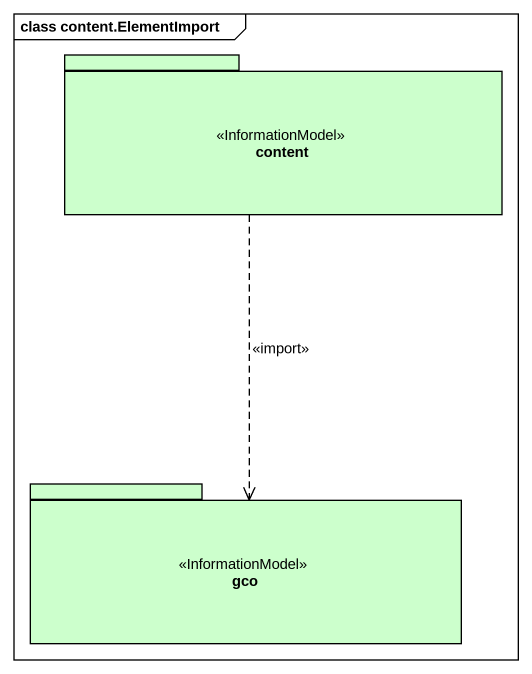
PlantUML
@startuml
mainframe class content.ElementImport
package content <<InformationModel>> #CCFFCC {
}
package gco <<InformationModel>> #CCFFCC {
}
content ..> gco : <<import>>
@enduml
